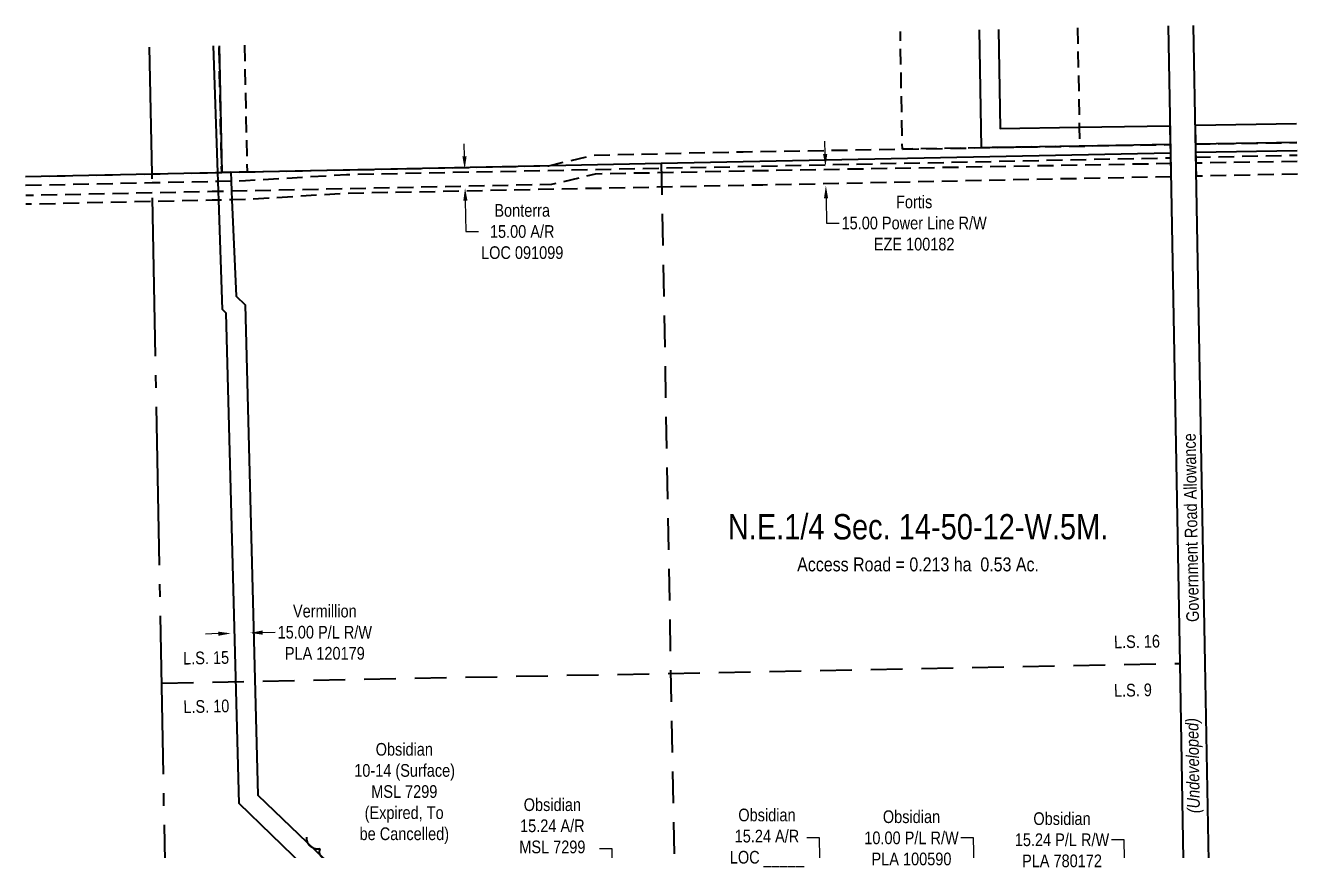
# Model space of a CAD drawing. Extents: x 588734 to 595078, y 5907371 to 5909219.
# Drawn here: x 590013 to 591018, y 5908568 to 5909219 of the extents above; entities that cross this region are included whole.
import ezdxf
from ezdxf.enums import TextEntityAlignment as Align

# ---------------------------------------------------------------- set-up
doc = ezdxf.new("R2010")
doc.units = 0
doc.header["$LTSCALE"] = 5
doc.header["$PDSIZE"] = 0.5
for name, pattern in [('0', [1, 1, 0]), ('foc-ACCESSROAD', [3.75, 2.5, -1.25]), ('foc-FLOWLINE', [3.75, 2.5, -1.25]), ('foc-LSD', [8, 5, -3]), ('foc-QUARTERLINE', [33, 25, -3, 2, -3])]:
    doc.linetypes.add(name, pattern=pattern)
doc.layers.get('Defpoints').update_dxf_attribs({"color": 9})
for name, color, linetype, lineweight in [('C-AR-T', 13, 'Continuous', 9), ('C-RW-T', 13, 'Continuous', 9), ('C-WS-T', 13, 'Continuous', 9), ('F-AR-T', 190, 'Continuous', 9), ('F-EZE-T', 190, 'Continuous', 9), ('F-RW-T', 190, 'Continuous', 9), ('T-TEXT', 48, 'Continuous', 18)]:
    doc.layers.add(name, color=color, linetype=linetype, lineweight=lineweight)
for name, color, linetype in [('C-RW', 13, 'Continuous'), ('C-SYMBOL', 7, 'Continuous'), ('C-WS', 13, 'foc-ACCESSROAD'), ('F-AR', 190, 'foc-ACCESSROAD'), ('F-EZE', 190, 'foc-FLOWLINE'), ('F-RW', 190, 'Continuous'), ('L-AREAREQUIRED', 7, 'Continuous'), ('L-QSEC', 8, 'foc-QUARTERLINE'), ('L-ROAD-T', 7, 'Continuous'), ('L-SEC', 7, 'Continuous'), ('L-SECTION-LSD', 7, 'foc-LSD'), ('T-BUSH', 110, '0')]:
    doc.layers.add(name, color=color, linetype=linetype)
doc.styles.add('100L', font='ARIALN.TTF', dxfattribs={"height": 11})
doc.styles.add('175L', font='ARIALN.TTF', dxfattribs={"height": 20})
doc.styles.add('80CG', font='ARIALN.TTF', dxfattribs={"height": 10})
doc.styles.add('80L', font='ARIALN.TTF', dxfattribs={"height": 10})
doc.styles.add('80LS', font='ARIALNI.TTF', dxfattribs={"height": 10})
doc.dimstyles.new('Compass 5 000', dxfattribs={"dimscale": 5, "dimtxt": 9, "dimasz": 2, "dimexe": 0.2, "dimexo": 0.0625, "dimgap": 0.5, "dimtad": 0, "dimtih": 1, "dimtoh": 1, "dimzin": 0, "dimdsep": 46, "dimtxsty": '80CG', "dimcen": 0.1, "dimse1": 1, "dimse2": 1, "dimclrd": 256, "dimclrt": 256, "dimaunit": 1, "dimadec": 4, "dimazin": 0, "dimtfac": 0.06, "dimtofl": 0, "dimtmove": 0, "dimatfit": 1, "dimfxl": 0.2, "dimtolj": 1, "dimtzin": 0, "dimlwd": -1, "dimarcsym": 0})

# ---------------------------------------------------------------- blocks, each defined once
blk = doc.blocks.new('*D438')
at = {"layer": 'C-AR-T', "transparency": 16777216}
for p, q in [((590476.5, 5908568.8), (590466.5, 5908568.8)), ((590477.2, 5908528.7), (590476.5, 5908568.8)), ((590477.8, 5908493.5), (590478, 5908483.5))]:
    blk.add_line(p, q, dxfattribs=at)
for points in [[(590478.9, 5908528.8), (590475.5, 5908528.7), (590477.4, 5908518.7)], [(590479.5, 5908493.5), (590476.2, 5908493.5), (590477.6, 5908503.5)]]:
    blk.add_solid(points, dxfattribs=at)
at = {"layer": 'Defpoints', "color": 0, "transparency": 16777216}
for p in [(590459, 5908518.4), (590477.4, 5908518.7), (590459.2, 5908503.2)]:
    blk.add_point(p, dxfattribs=at)
at = {"layer": 'C-AR-T', "transparency": 16777216, "insert": (590429.4, 5908568.8), "char_height": 10, "attachment_point": 5, "style": '80CG'}
blk.add_mtext('\\A1;Obsidian\\P15.24 A/R\\PMSL 7299\\P(Expired, to\\Pbe Cancelled)', dxfattribs=at)
blk = doc.blocks.new('*D442')
at = {"layer": 'C-RW-T', "transparency": 16777216}
for p, q in [((590880.8, 5908575.9), (590870.8, 5908575.9)), ((590881.8, 5908522.2), (590880.8, 5908575.9)), ((590882.4, 5908486.9), (590882.6, 5908476.9))]:
    blk.add_line(p, q, dxfattribs=at)
for points in [[(590883.4, 5908522.2), (590880.1, 5908522.1), (590882, 5908512.2)], [(590884.1, 5908486.9), (590880.7, 5908486.9), (590882.2, 5908496.9)]]:
    blk.add_solid(points, dxfattribs=at)
at = {"layer": 'Defpoints', "color": 0, "transparency": 16777216}
for p in [(590727.7, 5908509.4), (590728, 5908494.2), (590882.2, 5908496.9)]:
    blk.add_point(p, dxfattribs=at)
at = {"layer": 'C-RW-T', "transparency": 16777216, "insert": (590831.7, 5908575.9), "char_height": 10, "attachment_point": 5, "style": '80CG'}
blk.add_mtext('\\A1;Obsidian\\P15.24 P/L R/W\\PPLA 780172', dxfattribs=at)
blk = doc.blocks.new('*D444')
at = {"layer": 'Defpoints', "color": 0, "transparency": 16777216}
for p in [(590361.5, 5909105.2), (590360.5, 5909090.3), (590361.8, 5909090.3)]:
    blk.add_point(p, dxfattribs=at)
at = {"layer": 'F-AR-T', "transparency": 16777216}
for p, q in [((590360, 5909115.2), (590359.8, 5909125.2)), ((590360.7, 5909080.3), (590361.2, 5909055.9)), ((590361.2, 5909055.9), (590371.2, 5909055.9))]:
    blk.add_line(p, q, dxfattribs=at)
for points in [[(590361.7, 5909115.2), (590358.4, 5909115.2), (590360.2, 5909105.2)], [(590362.4, 5909080.3), (590359.1, 5909080.2), (590360.5, 5909090.3)]]:
    blk.add_solid(points, dxfattribs=at)
at = {"layer": 'F-AR-T', "transparency": 16777216, "insert": (590405.6, 5909055.9), "char_height": 10, "attachment_point": 5, "style": '80CG'}
blk.add_mtext('\\A1;Bonterra\\P15.00 A/R\\PLOC 091099', dxfattribs=at)
blk = doc.blocks.new('*D445')
at = {"layer": 'Defpoints', "color": 0, "transparency": 16777216}
for p in [(590650.9, 5909107.3), (590645.3, 5909092.1), (590651.2, 5909092.3)]:
    blk.add_point(p, dxfattribs=at)
at = {"layer": 'F-EZE-T', "transparency": 16777216}
for p, q in [((590644.8, 5909117.2), (590644.6, 5909127.2)), ((590645.5, 5909082.1), (590645.9, 5909062.6)), ((590645.9, 5909062.6), (590655.9, 5909062.6))]:
    blk.add_line(p, q, dxfattribs=at)
for points in [[(590646.4, 5909117.2), (590643.1, 5909117.1), (590645, 5909107.2)], [(590647.1, 5909082.2), (590643.8, 5909082.1), (590645.3, 5909092.1)]]:
    blk.add_solid(points, dxfattribs=at)
at = {"layer": 'F-EZE-T', "transparency": 16777216, "insert": (590715, 5909062.6), "char_height": 10, "attachment_point": 5, "style": '80CG'}
blk.add_mtext('\\A1;Fortis\\P15.00 Power Line R/W\\PEZE 100182', dxfattribs=at)
blk = doc.blocks.new('*D449')
at = {"layer": 'Defpoints', "color": 0, "transparency": 16777216}
for p in [(590190.7, 5908739.2), (590176.7, 5908700.8), (590191.7, 5908701.1)]:
    blk.add_point(p, dxfattribs=at)
at = {"layer": 'F-RW-T', "transparency": 16777216}
for p, q in [((590200.7, 5908739.4), (590210.7, 5908739.7)), ((590165.7, 5908738.6), (590155.7, 5908738.3))]:
    blk.add_line(p, q, dxfattribs=at)
for points in [[(590165.7, 5908740.2), (590165.7, 5908736.9), (590175.7, 5908738.8)], [(590200.6, 5908741.1), (590200.7, 5908737.8), (590190.7, 5908739.2)]]:
    blk.add_solid(points, dxfattribs=at)
at = {"layer": 'F-RW-T', "transparency": 16777216, "insert": (590249.8, 5908739.7), "char_height": 10, "attachment_point": 5, "style": '80CG'}
blk.add_mtext('\\A1;Vermillion\\P15.00 P/L R/W^JPLA 120179', dxfattribs=at)
blk = doc.blocks.new('*D450')
at = {"layer": 'C-AR-T', "transparency": 16777216}
for p, q in [((590640.2, 5908577.4), (590630.2, 5908577.4)), ((590641, 5908533.1), (590640.2, 5908577.4)), ((590641.7, 5908497.8), (590641.8, 5908487.8))]:
    blk.add_line(p, q, dxfattribs=at)
for points in [[(590642.7, 5908533.1), (590639.4, 5908533), (590641.2, 5908523.1)], [(590643.3, 5908497.9), (590640, 5908497.8), (590641.5, 5908507.8)]]:
    blk.add_solid(points, dxfattribs=at)
at = {"layer": 'Defpoints', "color": 0, "transparency": 16777216}
for p in [(590526.9, 5908521), (590641.2, 5908523.1), (590527.2, 5908505.8)]:
    blk.add_point(p, dxfattribs=at)
at = {"layer": 'C-AR-T', "transparency": 16777216, "insert": (590598.8, 5908577.4), "char_height": 10, "attachment_point": 5, "style": '80CG'}
blk.add_mtext('\\A1;Obsidian\\P15.24 A/R\\PLOC _____', dxfattribs=at)
blk = doc.blocks.new('*D458')
at = {"layer": 'C-RW-T', "transparency": 16777216}
for p, q in [((590761.9, 5908577.4), (590751.9, 5908577.4)), ((590762.4, 5908555.1), (590761.9, 5908577.4)), ((590763, 5908525.1), (590763.2, 5908515.1))]:
    blk.add_line(p, q, dxfattribs=at)
for points in [[(590764.1, 5908555.1), (590760.7, 5908555), (590762.6, 5908545.1)], [(590764.7, 5908525.1), (590761.4, 5908525), (590762.8, 5908535.1)]]:
    blk.add_solid(points, dxfattribs=at)
at = {"layer": 'Defpoints', "color": 0, "transparency": 16777216}
for p in [(590709.6, 5908544), (590762.6, 5908545.1), (590709.8, 5908534)]:
    blk.add_point(p, dxfattribs=at)
at = {"layer": 'C-RW-T', "transparency": 16777216, "insert": (590712.9, 5908577.4), "char_height": 10, "attachment_point": 5, "style": '80CG'}
blk.add_mtext('\\A1;Obsidian\\P10.00 P/L R/W\\PPLA 100590', dxfattribs=at)

msp = doc.modelspace()

# ---------------------------------------------------------------- linework, layer by layer
at = {"layer": 'C-RW'}
for points in [[(590781.521, 5909215.358), (590782.88, 5909137.127), (590845.364, 5909138.212), (590916.911, 5909139.455), (590917.201, 5909124.544), (590845.622, 5909123.33), (590768.146, 5909122.034), (590766.531, 5909215.045)], [(591017.194, 5909126.255), (590937.307, 5909124.821), (590937.016, 5909139.816), (591016.923, 5909141.25)]]:
    msp.add_lwpolyline(points, dxfattribs=at)
at = {"layer": 'C-WS', "flags": 128}
msp.add_lwpolyline([(590844.001, 5909216.663), (590845.364, 5909138.212), (590845.622, 5909123.33), (590768.146, 5909122.034), (590705.705, 5909120.992), (590704.094, 5909213.741)], dxfattribs=at)
at = {"layer": 'F-AR', "flags": 128}
for points in [[(590186.353, 5909202.927), (590188.449, 5909102.943), (590175.554, 5909102.675), (590168.414, 5909102.526), (590166.331, 5909202.508)], [(590013.471, 5909099.284), (590113.45, 5909101.382), (590160.489, 5909102.361), (590165.333, 5909102.462), (590168.414, 5909102.526), (590175.554, 5909102.675), (590188.449, 5909102.943), (590426.659, 5909107.908), (590461.274, 5909116.167), (590580.136, 5909118.9), (590917.201, 5909124.544), (590917.324, 5909118.173), (590917.397, 5909114.17), (590917.481, 5909109.545), (590595.333, 5909103.889), (590580.335, 5909103.665), (590463.184, 5909101.24), (590428.639, 5909093.016), (590176.203, 5909087.729), (590175.866, 5909087.722), (590165.835, 5909087.512), (590160.803, 5909087.407), (590113.731, 5909086.423), (590013.753, 5909084.33)], [(591017.465, 5909111.296), (590937.586, 5909109.897), (590937.501, 5909114.592), (590937.429, 5909118.521), (590937.307, 5909124.821), (591017.194, 5909126.254)]]:
    msp.add_lwpolyline(points, dxfattribs=at)
at = {"layer": 'F-EZE', "flags": 128}
for points in [[(590013.601, 5909092.41), (590113.578, 5909094.584), (590160.631, 5909095.606), (590165.559, 5909095.714), (590175.847, 5909095.937), (590187.086, 5909096.182), (590266.912, 5909100.971), (590917.397, 5909114.17), (590917.481, 5909109.545), (590917.669, 5909099.179), (590595.479, 5909092.6), (590580.481, 5909092.295), (590267.513, 5909085.987), (590187.68, 5909081.197), (590176.498, 5909080.953), (590176.007, 5909080.943), (590166.064, 5909080.727), (590160.945, 5909080.616), (590113.86, 5909079.592), (590013.883, 5909077.418)], [(591017.647, 5909101.283), (590937.772, 5909099.602), (590937.586, 5909109.897), (590937.501, 5909114.592), (591017.375, 5909116.273)]]:
    msp.add_lwpolyline(points, dxfattribs=at)
at = {"layer": 'F-RW'}
for points in [[(590233.213, 5908555.215), (590182.08, 5908604.515), (590171.968, 5908991.611), (590168.964, 5908994.505), (590166.064, 5909080.727), (590165.836, 5909087.512), (590165.56, 5909095.714), (590165.333, 5909102.462), (590161.971, 5909202.417)], [(590166.331, 5909202.508), (590168.414, 5909102.525), (590175.554, 5909102.674), (590175.847, 5909095.937), (590176.035, 5909087.726), (590176.498, 5909080.953), (590179.802, 5909004.884), (590186.795, 5908998.147), (590196.909, 5908611.046), (590248.392, 5908561.571)]]:
    msp.add_lwpolyline(points, dxfattribs=at)
at = {"layer": 'L-QSEC'}
for p, q in [((590113.45, 5909101.382), (590111.505, 5909201.363)), ((590128.562, 5908297.729), (590113.45, 5909101.382))]:
    msp.add_line(p, q, dxfattribs=at)
at = {"layer": 'L-SEC'}
for p, q in [((590915.383, 5909218.154), (590917.324, 5909118.173)), ((590937.429, 5909118.521), (590935.486, 5909218.574)), ((590515.387, 5909109.778), (590917.324, 5909118.173)), ((590917.324, 5909118.173), (590924.639, 5908715.035)), ((590937.429, 5909118.521), (591017.31, 5909119.9)), ((590944.743, 5908715.394), (590937.429, 5909118.521)), ((590013.471, 5909099.289), (590113.45, 5909101.382)), ((590113.45, 5909101.382), (590515.387, 5909109.778)), ((590924.639, 5908715.035), (590931.951, 5908311.897)), ((590952.056, 5908312.269), (590944.743, 5908715.394))]:
    msp.add_line(p, q, dxfattribs=at)
at = {"layer": 'L-SECTION-LSD'}
for p, q in [((590515.387, 5909109.778), (590530.256, 5908304.813)), ((590121.006, 5908699.556), (590924.638, 5908715.035))]:
    msp.add_line(p, q, dxfattribs=at)
at = {"layer": 'T-BUSH', "flags": 128}
msp.add_lwpolyline([(590613.822, 5908549.011, -0.52056705), (590603.827, 5908549.065, -0.52056705), (590593.832, 5908549.12, -0.52056705), (590583.836, 5908549.041, -0.52056705), (590573.841, 5908548.959, -0.52056705), (590572.015, 5908540.773, -0.52056705), (590571.986, 5908530.777, -0.52056705), (590568.253, 5908524.309, -0.52056705), (590558.27, 5908523.812, -0.52056705), (590548.275, 5908523.748, -0.52056705), (590538.279, 5908523.684, -0.52056705), (590528.284, 5908523.62, -0.52056705), (590518.289, 5908523.556, -0.52056705), (590508.293, 5908523.492, -0.52056705), (590498.299, 5908523.376, -0.52056705), (590488.305, 5908523.17, -0.52056705), (590478.312, 5908522.964, -0.52056705), (590468.319, 5908522.757, -0.52056705), (590458.325, 5908522.551, -0.52056705), (590448.331, 5908522.421, -0.52056705), (590438.336, 5908522.318, -0.52056705), (590428.341, 5908522.214, -0.52056705), (590418.346, 5908522.111, -0.52056705), (590408.351, 5908522.007, -0.52056705), (590398.358, 5908521.766, -0.52056705), (590388.366, 5908521.497, -0.52056705), (590378.415, 5908520.605, -0.52056705), (590368.5, 5908519.356, -0.52056705), (590358.94, 5908519.319, -0.52056705), (590350.674, 5908524.909, -0.52056705), (590341.76, 5908529.43, -0.52056705), (590332.925, 5908534.104, -0.52056705), (590324.133, 5908538.858, -0.52056705), (590314.855, 5908542.56, -0.52056705), (590305.532, 5908546.165, -0.52056705), (590296.042, 5908549.296, -0.52056705), (590286.515, 5908552.318, -0.52056705), (590276.633, 5908552.68, -0.52056705), (590266.647, 5908552.253, -0.52056705), (590262.903, 5908545.544, -0.52056705), (590262.413, 5908535.561, -0.52056705), (590262.629, 5908525.604, -0.52056705), (590263.87, 5908515.686, -0.52056705), (590266.478, 5908506.069, -0.52056705), (590268.565, 5908496.387, -0.52056705), (590268.787, 5908486.394, -0.52056705), (590268.449, 5908476.404, -0.52056705), (590263.971, 5908468.116, -0.52056705), (590258.071, 5908460.091, -0.52056705), (590253.875, 5908460.752, -0.52056705), (590253.092, 5908470.717, -0.52056705), (590252.757, 5908480.705, -0.52056705), (590252.507, 5908490.697, -0.52056705), (590252.295, 5908500.69, -0.52056705), (590252.103, 5908510.684, -0.52056705), (590251.91, 5908520.678, -0.52056705), (590251.982, 5908530.671, -0.52056705), (590252.225, 5908540.663, -0.52056705), (590252.469, 5908550.656, -0.52056705), (590251.197, 5908560.385, -0.52056705), (590246.173, 5908568.724, -0.52056705), (590235.699, 5908578.054, -0.52056705)], format="xyb", dxfattribs=at)

# ---------------------------------------------------------------- texts
at = {"layer": 'C-SYMBOL', "color": 3, "style": '175L'}
msp.add_text('N.E.1/4 Sec. 14-50-12-W.5M.', height=19.99104, dxfattribs=at).set_placement((590718.079, 5908806.966), align=Align.BOTTOM_CENTER)
at = {"layer": 'C-WS-T', "insert": (590272.362, 5908652.336), "char_height": 9.9955, "attachment_point": 1, "style": '175L'}
msp.add_mtext_dynamic_manual_height_columns('\\pi17.573;Obsidian\\P\\pi0.66362;10-14 (Surface)\\P\\pi14.065;MSL 7299\\P\\pi8.8625;(Expired, To\\P\\pi4.867;be Cancelled)', width=78.9594, gutter_width=100, heights=[0], dxfattribs=at)
at = {"layer": 'L-AREAREQUIRED', "color": 5, "style": '100L'}
msp.add_text('Access Road = 0.213 ha  0.53 Ac.', height=10.99507, dxfattribs=at).set_placement((590718.079, 5908784.476), align=Align.BOTTOM_CENTER)
at = {"layer": 'L-ROAD-T', "style": '80L'}
msp.add_text('Government Road Allowance', height=9.9955, rotation=91.039419, dxfattribs=at).set_placement((590933.544, 5908822.264), align=Align.MIDDLE_CENTER)
at = {"layer": 'T-TEXT', "style": '80LS'}
msp.add_text('(Undeveloped)', height=9.9955, rotation=91.039419, dxfattribs=at).set_placement((590934.909, 5908634.463), align=Align.MIDDLE_CENTER)

# ---------------------------------------------------------------- dimensions: what is measured, and where the dimension line sits
at = {"layer": 'C-AR-T', "color": 6}
for base, p1, p2, angle, text, picture, middle in [((590477.381, 5908518.737), (590459.248, 5908503.177), (590458.981, 5908518.415), 91.001464, 'Obsidian\\P15.24 A/R\\PMSL 7299\\P(Expired, to\\Pbe Cancelled)', '*D438', (590429.378, 5908568.759)), ((590641.201, 5908523.073), (590527.176, 5908505.773), (590526.901, 5908521.01), 91.034376, 'Obsidian\\P15.24 A/R\\PLOC _____', '*D450', (590598.802, 5908577.364))]:
    dim = msp.add_linear_dim(base=base, p1=p1, p2=p2, angle=angle, text=text, dimstyle='Compass 5 000', dxfattribs=at)
    dim.commit()
    dim.dimension.update_dxf_attribs({"geometry": picture, "text_midpoint": middle, "dimtype": 161})
at = {"layer": 'C-RW-T', "color": 6}
for base, p1, p2, angle, text, picture, middle in [((590762.607, 5908545.077), (590709.759, 5908533.968), (590709.554, 5908543.99), 91.173228, 'Obsidian\\P10.00 P/L R/W\\PPLA 100590', '*D458', (590712.859, 5908577.39)), ((590882.22, 5908496.908), (590727.724, 5908509.446), (590727.992, 5908494.202), 271.005181, 'Obsidian\\P15.24 P/L R/W\\PPLA 780172', '*D442', (590831.748, 5908575.873))]:
    dim = msp.add_linear_dim(base=base, p1=p1, p2=p2, angle=angle, text=text, dimstyle='Compass 5 000', dxfattribs=at)
    dim.commit()
    dim.dimension.update_dxf_attribs({"geometry": picture, "text_midpoint": middle, "dimtype": 161})
at = {"layer": 'F-AR-T', "color": 6}
dim = msp.add_linear_dim(base=(590360.545, 5909090.28), p1=(590361.526, 5909105.239), p2=(590361.83, 5909090.306), angle=271.16688, text='Bonterra\\P15.00 A/R\\PLOC 091099', dimstyle='Compass 5 000', dxfattribs=at)
dim.commit()
dim.dimension.update_dxf_attribs({"geometry": '*D444', "text_midpoint": (590405.56, 5909055.86), "dimtype": 161})
at = {"layer": 'F-EZE-T', "color": 6}
dim = msp.add_linear_dim(base=(590645.271, 5909092.141), p1=(590650.925, 5909107.284), p2=(590651.223, 5909092.26), angle=271.137012, text='Fortis\\P15.00 Power Line R/W\\PEZE 100182', dimstyle='Compass 5 000', dxfattribs=at)
dim.commit()
dim.dimension.update_dxf_attribs({"geometry": '*D445', "text_midpoint": (590714.999, 5909062.576), "dimtype": 161})

# ---------------------------------------------------------------- next in the draw order: texts
at = {"layer": 'L-SECTION-LSD', "attachment_point": 1, "rotation": 1.103479, "style": '100L', "bg_fill": 2}
for s, width, insert, char_height in [('L.S. 16', 36.94144, (590872.637, 5908737.022), 9.9955), ('\\pi1.8615;L.S. 15', 36.85945, (590135.984, 5908724.141), 9.99552), ('L.S. 9', 30.52728, (590872.637, 5908698.755), 9.9955), ('\\pi2.0447;L.S. 10', 36.95405, (590135.984, 5908685.874), 9.99552)]:
    msp.add_mtext_dynamic_manual_height_columns(s, width=width, gutter_width=55, heights=[0], dxfattribs=dict(at, insert=insert, char_height=char_height))

# ---------------------------------------------------------------- next in the draw order: dimensions: what is measured, and where the dimension line sits
at = {"layer": 'F-RW-T', "color": 6}
dim = msp.add_linear_dim(base=(590190.68, 5908739.19), p1=(590176.663, 5908700.767), p2=(590191.652, 5908701.15), angle=1.463698, text='Vermillion\\P15.00 P/L R/W^JPLA 120179', dimstyle='Compass 5 000', dxfattribs=at)
dim.commit()
dim.dimension.update_dxf_attribs({"geometry": '*D449', "text_midpoint": (590249.759, 5908739.701), "dimtype": 161})

doc.saveas('drawing.dxf')
